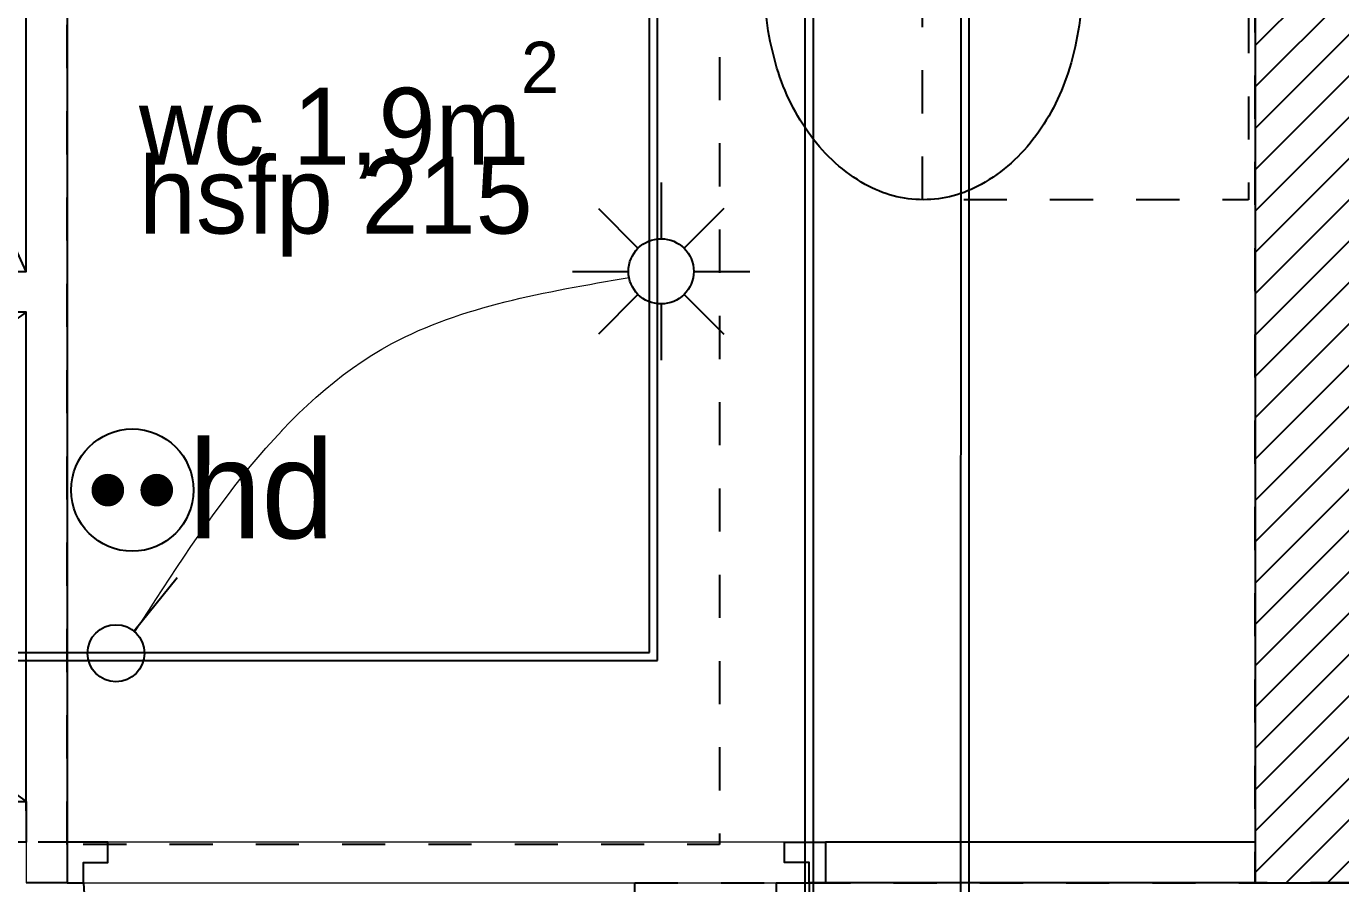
# Model space of a CAD drawing. Header units: centimetres. Extents: x 2648 to 12729, y 1890 to 6224.
# Drawn here: x 8892.1 to 9053.3, y 3047.3 to 3152.5 of the extents above; entities that cross this region are included whole.
import ezdxf

# ---------------------------------------------------------------- set-up
doc = ezdxf.new("R2010")
doc.units = ezdxf.units.CM
for name, pattern in [('Style de ligne -1', [0.41664, 0.20828, -0.20836]), ('Style de ligne -18', [0.164042, 0.054681, -0.109361]), ('VW-01', [0.41656, 0.20828, -0.20828])]:
    doc.linetypes.add(name, pattern=pattern)
for name, color, linetype in [('B Faux plafonds', 9, 'Continuous'), ('B GÈnÈral_Hatch', 252, 'Continuous'), ('B Général', 252, 'Continuous'), ('C ANNOTATIONS-prestations', 252, 'Continuous'), ('C ANNOTATIONS-texte', 252, 'Continuous'), ('D SURFACES-shab', 252, 'Continuous')]:
    doc.layers.add(name, color=color, linetype=linetype)
doc.layers.add('prlm-CHAUFF', color=4, linetype='Continuous', lineweight=25)
doc.layers.add('prlm-ELEC-CFO', color=10, linetype='Continuous', lineweight=25)
doc.styles.add('Eurostile', font='Eurosti.TTF')
doc.styles.add('prlm-elec-cfo', font='comic.ttf', dxfattribs={"height": 12})
pattern_1 = [(45, (0, 0), (2.4253472, -2.6458333), [])]

# ---------------------------------------------------------------- blocks, each defined once
blk = doc.blocks.new('xi.PCHD')
at = {"color": 0, "lineweight": 5}
blk.add_wipeout([(-7.5, -7.5), (7.5, -7.5), (7.5, 7.5), (-7.5, 7.5)], dxfattribs=at).dxf.layer = 'prlm-ELEC-CFO'
at = {"layer": 'prlm-ELEC-CFO', "color": 0, "linetype": 'ByBlock', "lineweight": 5, "const_width": 2}
for points in [[(-4, 0, 1), (-2, 0, 1)], [(2, 0, 1), (4, 0, 1)]]:
    blk.add_lwpolyline(points, format="xyb", close=True, dxfattribs=at)
at = {"layer": 'prlm-ELEC-CFO', "color": 0, "linetype": 'ByBlock', "lineweight": -2}
blk.add_circle((0, 0), 7.5, dxfattribs=at)
blk = doc.blocks.new('xi.SA')
at = {"layer": 'prlm-ELEC-CFO', "color": 0}
blk.add_lwpolyline([(0.2, -1.28), (5.5, 5.28)], dxfattribs=at)
blk.add_circle((-2, -4), 3.5, dxfattribs=at)
blk = doc.blocks.new('xi.SPOT')
at = {"color": 0, "lineweight": 5}
blk.add_wipeout([(-4, 0), (-2.83, -2.83), (0, -4), (2.83, -2.83), (4, 0), (2.83, 2.83), (0, 4), (-2.83, 2.83)], dxfattribs=at).dxf.layer = 'prlm-ELEC-CFO'
at = {"layer": 'prlm-ELEC-CFO', "color": 0, "linetype": 'ByBlock', "lineweight": -2, "flags": 128}
for points in [[(0, 10.88), (0, 4)], [(-7.69, 7.69), (-2.83, 2.83)], [(7.69, 7.69), (2.83, 2.83)], [(-10.88, 0), (-4, 0)], [(4, 0), (10.88, 0)], [(-2.83, -2.83), (-7.69, -7.69)], [(2.83, -2.83), (7.69, -7.69)], [(0, -4), (0, -10.88)]]:
    blk.add_lwpolyline(points, dxfattribs=at)
at = {"layer": 'prlm-ELEC-CFO', "color": 0, "linetype": 'ByBlock', "lineweight": -2}
blk.add_circle((0, 0), 4, dxfattribs=at)
blk = doc.blocks.new('B 80.PP 80')
at = {"layer": 'B Général', "flags": 128}
blk.add_lwpolyline([(-43, 2.5), (-43, 85.5), (-39, 85.5), (-39, 2.5)], close=True, dxfattribs=at)
at = {"layer": 'B Général', "linetype": 'Style de ligne -18', "ltscale": 25.4, "flags": 128}
blk.add_lwpolyline([(46, 2.5), (45.27, 13.33), (43.1, 23.98), (39.53, 34.26), (34.61, 44), (28.44, 53.03), (21.1, 61.19), (12.74, 68.35), (3.5, 74.38), (-6.47, 79.18), (-17, 82.67), (-27.91, 84.79), (-39, 85.5)], dxfattribs=at)
at = {"layer": 'B Général', "linetype": 'Continuous', "flags": 128}
for points in [[(-45, 2.5), (-43, 2.5), (-43, 0), (-40, 0), (-40, -2.5), (-45, -2.5)], [(48, 2.5), (46, 2.5), (46, 0), (43, 0), (43, -2.5), (48, -2.5), (48, -2.5), (48, -2.5), (48, 1.79), (48, 1.79)]]:
    blk.add_lwpolyline(points, close=True, dxfattribs=at)
at = {"layer": 'C ANNOTATIONS-prestations', "insert": (-37.5, 32.5), "char_height": 5.8825, "attachment_point": 1, "rotation": 90, "line_spacing_factor": 0.894142, "style": 'Eurostile'}
blk.add_mtext('PP 83 x 204', dxfattribs=at)
blk = doc.blocks.new('B 80.Placard 60.130')
at = {"layer": 'B Général', "linetype": 'Continuous'}
for p, q in [((65, 29.81), (-65, -30.19)), ((-65, 29.81), (65, -30.19))]:
    blk.add_line(p, q, dxfattribs=at)
at = {"layer": 'B Général', "linetype": 'Continuous', "flags": 128}
blk.add_lwpolyline([(65, -30.19), (65, 29.81), (-65, 29.81), (-65, -30.19)], dxfattribs=at)
for points in [[(65, -30.19), (65, -35.19), (-65, -35.19), (-65, -30.19)], [(65, -30.19), (65, -32.69), (-2.5, -32.69), (-2.5, -30.19)], [(2.5, -32.69), (2.5, -35.19), (-65, -35.19), (-65, -32.69)]]:
    blk.add_lwpolyline(points, close=True, dxfattribs=at)
at = {"layer": 'B Général', "insert": (-62.76, 19.72), "char_height": 7.059, "attachment_point": 1, "line_spacing_factor": 0.894142, "style": 'Eurostile'}
blk.add_mtext('Pl.', dxfattribs=at)
at = {"layer": 'C ANNOTATIONS-prestations', "insert": (-62.76, 8.36), "char_height": 4.706, "attachment_point": 4, "line_spacing_factor": 0.894142, "style": 'Eurostile'}
blk.add_mtext('60*130', dxfattribs=at)
blk = doc.blocks.new('B 80.200_wc-2')
at = {"layer": 'B Général', "linetype": 'Continuous'}
for p, q in [((-25, -20.1), (-25, 0)), ((-24.9, 0.1), (24.9, 0.1)), ((25, -20.1), (25, 0)), ((-19.5, -44.2), (-19.5, -21.9)), ((19.5, -44.2), (19.5, -21.9))]:
    blk.add_line(p, q, dxfattribs=at)
at = {"layer": 'B Général', "linetype": 'Continuous', "flags": 128}
blk.add_lwpolyline([(-25, -20.1), (-24.9, -20.6), (-24.75, -20.9), (-24.55, -21.2), (-24.3, -21.45), (-23.9, -21.7), (-23.4, -21.85), (-23.15, -21.9), (23.25, -21.9), (23.55, -21.85), (23.9, -21.7), (24.2, -21.5), (24.45, -21.3), (24.65, -21.05), (24.8, -20.75), (24.9, -20.5), (24.95, -20.3), (25, -20.1)], dxfattribs=at)
for points in [[(-19.5, -44.2), (-19.5, -44.2, 0.036537), (-19.11, -49.53, 0.035337), (-17.94, -54.75), (-17.94, -54.75, 0.041299), (-16.22, -59.09), (-16.22, -59.09), (-16.22, -59.1, 0.041783), (-13.79, -63.08, 0.053503), (-10.77, -66.4), (-10.77, -66.4, 0.054816), (-7.12, -69.02), (-7.12, -69.02, 0.063755), (-3.68, -70.42), (-3.68, -70.42, 0.064897), (0, -70.9)], [(0, -70.9, 0.064897), (3.68, -70.42), (3.68, -70.42, 0.063726), (7.12, -69.02), (7.12, -69.02, 0.054816), (10.77, -66.4), (10.77, -66.4, 0.053503), (13.79, -63.08, 0.041783), (16.22, -59.1), (16.22, -59.09), (16.22, -59.09, 0.041299), (17.94, -54.75), (17.94, -54.75, 0.035337), (19.11, -49.53, 0.036556), (19.5, -44.2)]]:
    blk.add_lwpolyline(points, format="xyb", dxfattribs=at)
at = {"layer": 'B Général', "linetype": 'Continuous'}
for centre, start, end in [((-24.9, 0), 90, 180), ((24.9, 0), 0, 90)]:
    blk.add_arc(centre, 0.1, start, end, dxfattribs=at)
blk = doc.blocks.new('B 80.Groupe-2-1')
at = {"layer": 'B Général', "linetype": 'Style de ligne -1', "ltscale": 25.4, "flags": 128}
blk.add_lwpolyline([(-35.4, 7.6), (35.6, 7.6), (35.6, -32.4), (-35.4, -32.4)], close=True, dxfattribs=at)
at = {"layer": 'B Général', "xscale": -1, "rotation": 270}
blk.add_blockref('B 80.200_wc-2', (35.5, 7.5), dxfattribs=at)
blk = doc.blocks.new('B 80.WC-plan-PMR')
at = {"layer": 'B Général', "linetype": 'Style de ligne -1', "ltscale": 25.4, "flags": 128}
blk.add_lwpolyline([(-114.5, 112.5), (15.5, 112.5), (15.5, 32.5), (-114.5, 32.5)], close=True, dxfattribs=at)
at = {"layer": 'B Général'}
blk.add_blockref('B 80.Groupe-2-1', (0, 0), dxfattribs=at)
blk = doc.blocks.new('B 80.PL 60.85')
at = {"layer": 'B Général', "linetype": 'Continuous'}
for p, q in [((-42.5, 42.83), (42.5, -17.27)), ((42.5, 42.73), (-42.5, -17.27))]:
    blk.add_line(p, q, dxfattribs=at)
at = {"layer": 'B Général', "linetype": 'Style de ligne -1', "ltscale": 25.4}
blk.add_line((36.08, -37.76), (-38.5, -22.27), dxfattribs=at)
at = {"layer": 'B Général', "linetype": 'Continuous', "flags": 128}
for points in [[(42.5, -17.27), (42.5, 42.73), (-42.5, 42.73), (-42.5, -17.27)], [(42.5, -17.27), (42.5, -22.27), (-42.5, -22.27), (-42.5, -17.27)], [(-37.5, -17.27), (-37.5, -22.27), (-42.5, -22.27), (-42.5, -17.27)], [(42.5, -17.27), (42.5, -22.27), (37.5, -22.27), (37.5, -17.27)]]:
    blk.add_lwpolyline(points, close=True, dxfattribs=at)
at = {"layer": 'B Général', "linetype": 'Style de ligne -1', "ltscale": 25.4}
blk.add_arc((-47.5, -22.27), 85, 349.5013, 360, dxfattribs=at)
at = {"layer": 'B Général', "insert": (-38.72, 29.74), "char_height": 7.059, "attachment_point": 1, "line_spacing_factor": 0.894142, "style": 'Eurostile'}
blk.add_mtext('Pl.', dxfattribs=at)
at = {"layer": 'C ANNOTATIONS-prestations', "insert": (-38.72, 15.5), "char_height": 4.706, "attachment_point": 4, "line_spacing_factor": 0.894142, "style": 'Eurostile'}
blk.add_mtext('60*85', dxfattribs=at)

msp = doc.modelspace()

# ---------------------------------------------------------------- hatches: boundary and pattern name
at = {"layer": 'B GÈnÈral_Hatch', "linetype": 'Continuous'}
h = msp.add_hatch(dxfattribs=at)
h.set_pattern_fill('50_BETON', color=256, style=0, pattern_type=2)
h.set_pattern_definition(pattern_1)
h.paths.add_polyline_path([(9042.796, 3047.389), (9060.796, 3065.389), (9060.796, 3555.889), (9042.796, 3555.889)])
h = msp.add_hatch(dxfattribs=at)
h.set_pattern_fill('50_BETON', color=256, style=0, pattern_type=2)
h.set_pattern_definition(pattern_1)
h.paths.add_polyline_path([(9087.596, 3065.389), (9060.796, 3065.389), (9042.796, 3047.389), (9087.596, 3047.389)])

# ---------------------------------------------------------------- linework, layer by layer
at = {"layer": 'B Faux plafonds', "linetype": 'VW-01', "ltscale": 25.4, "flags": 128}
msp.add_lwpolyline([(8897.107, 3181.089), (8897.107, 3052.389), (8892.107, 3052.389), (8892.107, 3117.389), (8806.65, 3117.389), (8806.65, 2921.691), (9033.793, 2921.691), (9033.793, 2886.691), (8964.793, 2886.691), (8964.794, 2731.15), (9019.794, 2731.15), (9019.794, 2638.15), (8964.796, 2638.15), (8964.797, 2545.15), (9190.796, 2545.15), (9190.796, 3047.389), (9042.796, 3047.389), (9042.796, 3181.089)], close=True, dxfattribs=at)
at = {"layer": 'B Général', "linetype": 'Continuous', "lineweight": 18}
for p, q in [((9042.796, 3252.389), (9042.796, 3047.389)), ((9042.796, 3047.389), (9087.596, 3047.389))]:
    msp.add_line(p, q, dxfattribs=at)
at = {"layer": 'B Général', "linetype": 'Continuous'}
for p, q in [((9042.796, 3252.389), (9042.796, 3047.389)), ((8897.107, 3181.089), (8897.107, 3049.889)), ((8897.107, 3181.089), (8897.107, 3049.889)), ((8897.107, 3052.389), (8897.107, 3052.389)), ((8897.107, 3052.389), (8897.107, 3052.389)), ((8897.107, 3052.389), (8897.107, 3047.389)), ((9042.796, 3052.389), (8990.107, 3052.389)), ((8990.107, 3052.389), (8990.107, 3047.389)), ((9042.796, 3052.389), (8990.107, 3052.389)), ((8897.107, 3047.389), (8892.107, 3047.389)), ((8897.107, 3047.389), (8892.107, 3047.389)), ((9042.796, 3047.389), (8990.107, 3047.389)), ((9042.796, 3047.389), (8990.107, 3047.389)), ((9042.796, 3047.389), (9087.596, 3047.389))]:
    msp.add_line(p, q, dxfattribs=at)
at = {"layer": 'B Général', "linetype": 'VW-01', "ltscale": 25.4, "flags": 128}
msp.add_lwpolyline([(8966.732, 3047.389), (9186.732, 3047.389), (9186.732, 2927.389), (8966.732, 2927.389)], close=True, dxfattribs=at)
at = {"layer": 'D SURFACES-shab', "lineweight": 18, "flags": 128}
for points in [[(8452.485, 3252.389), (8452.485, 2921.691), (8801.65, 2921.691), (8801.65, 3122.389), (8892.107, 3122.389), (8892.107, 3252.389)], [(8897.107, 3182.389), (9042.796, 3182.389), (9042.796, 3052.389), (8897.107, 3052.389)], [(9190.484, 2921.691), (8806.65, 2921.691), (8806.65, 3117.389), (8892.107, 3117.389), (8892.107, 3047.389), (9190.484, 3047.389)]]:
    msp.add_lwpolyline(points, close=True, dxfattribs=at)
at = {"layer": 'prlm-CHAUFF', "ltscale": 50}
for p, q in [((8987.634, 2985.538), (8987.634, 3185.084)), ((8988.634, 2986.536), (8988.634, 3185.084)), ((9006.734, 3017.67), (9006.735, 3185.084)), ((9007.734, 3018.67), (9007.735, 3185.084)), ((8835.15, 3075.664), (8968.534, 3075.664)), ((8835.15, 3074.664), (8969.534, 3074.664))]:
    msp.add_line(p, q, dxfattribs=at)

# ---------------------------------------------------------------- block references
at = {"layer": 'B Général'}
for name, p, rotation in [('B 80.Placard 60.130', (8862.3, 3187.389), 270), ('B 80.WC-plan-PMR', (9009.607, 3166.589), 90), ('B 80.PP 80', (8945.107, 3049.889), 180)]:
    msp.add_blockref(name, p, dxfattribs=dict(at, rotation=rotation))
msp.add_blockref('B 80.PL 60.85', (8849.607, 3074.661), dxfattribs=at)
at = {"layer": 'prlm-ELEC-CFO'}
msp.add_blockref('xi.SA', (8905.107, 3079.566), dxfattribs=at)

# ---------------------------------------------------------------- texts
at = {"layer": 'C ANNOTATIONS-prestations', "insert": (8905.92, 3136.452), "char_height": 9.412, "width": 106.0944, "attachment_point": 1, "line_spacing_factor": 0.894142, "style": 'Eurostile'}
msp.add_mtext('hsfp 215', dxfattribs=at)
at = {"layer": 'C ANNOTATIONS-texte', "insert": (8905.92, 3150.564), "char_height": 9.412, "width": 136.49002, "attachment_point": 1, "line_spacing_factor": 0.894142, "style": 'Eurostile'}
msp.add_mtext('wc 1,9m{\\H0.6667x;\\S2^ ;}', dxfattribs=at)

# ---------------------------------------------------------------- next in the draw order: texts
at = {"layer": 'prlm-ELEC-CFO', "lineweight": 20, "insert": (8920.939, 3095.568), "char_height": 12, "attachment_point": 5, "line_spacing_factor": 0.8, "style": 'prlm-elec-cfo', "bg_fill": 3, "box_fill_scale": 1.1, "bg_fill_color": 256, "bg_fill_transparency": 0}
msp.add_mtext('hd', dxfattribs=at)

# ---------------------------------------------------------------- next in the draw order: block references
at = {"layer": 'prlm-ELEC-CFO'}
msp.add_blockref('xi.PCHD', (8905.107, 3095.568), dxfattribs=at)

# ---------------------------------------------------------------- next in the draw order: linework, layer by layer
at = {"layer": 'prlm-ELEC-CFO', "lineweight": 13}
msp.add_spline([(8905.435, 3078.179), (8936.946, 3113.539), (8966.023, 3121.649)], degree=3, dxfattribs=at)

# ---------------------------------------------------------------- next in the draw order: block references
at = {"layer": 'prlm-ELEC-CFO'}
msp.add_blockref('xi.SPOT', (8969.952, 3122.401), dxfattribs=at)

# ---------------------------------------------------------------- next in the draw order: linework, layer by layer
at = {"layer": 'prlm-CHAUFF', "ltscale": 50}
for p, q in [((8968.534, 3075.664), (8968.534, 3184.984)), ((8969.534, 3074.664), (8969.534, 3184.984))]:
    msp.add_line(p, q, dxfattribs=at)

doc.saveas('drawing.dxf')
